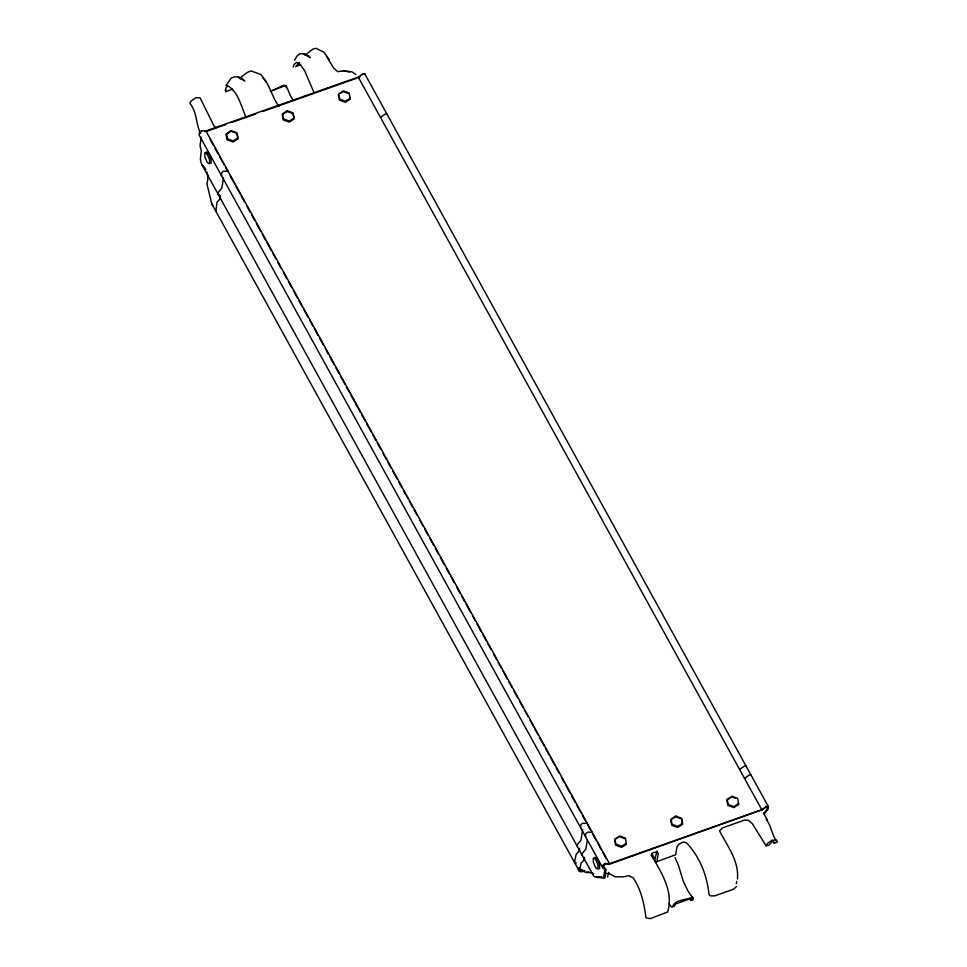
<?xml version="1.0" encoding="UTF-8"?>
<svg xmlns="http://www.w3.org/2000/svg" width="967" height="967" viewBox="0 0 967 967"><rect width="100%" height="100%" fill="white"/><g stroke="black" fill="none" stroke-linecap="round" stroke-linejoin="round"><path stroke-width="1.45" d="M232.66 89.133L225.794 91.684L225.843 88.215L227.632 85.712C238.378 92.07 240.988 105.923 245.727 116.572M286.184 87.719C286.703 80.273 273.576 92.421 270.494 90.705M201.39 137.205L200.145 144.615A4.811 1.45 70.5 0 0 200.447 147.54L201.317 150.973L200.423 158.467A14.904 13.635 -65.3 0 0 202.163 165.224L593.581 875.921A14.904 4.013 -14.4 0 0 596.24 877.142L602.767 878.036A4.811 1.45 70.5 0 0 603.686 877.299L604.834 869.623L602.659 867.713L199.117 135.017L199.407 132.866A2.405 1.1 -28.8 0 1 201.777 130.799L205.935 130.956L358.261 77.082L363 73.782A2.405 1.1 -28.8 0 1 364.934 74.314M602.659 867.713L602.937 865.562A2.405 1.1 -28.8 0 1 605.318 863.495L609.476 863.652L761.803 809.778L766.529 806.466A2.405 1.1 -28.8 0 1 768.475 807.01L768.028 809.222L764.704 813.392M223.595 177.529L221.806 188.166L218.772 191.78A7.591 3.469 -28.8 0 0 218.3 194.536A9.44 4.315 -28.8 0 1 217.043 202.091L215.859 211.072M582.714 829.589L580.937 840.226L577.891 843.84A7.591 3.469 -28.8 0 0 577.432 846.596M584.817 870.663L581.36 871.883L579.426 871.352L581.082 863.072A9.44 4.315 -28.8 0 0 584.479 857.294M587.404 839.827L585.845 849.135L582.811 852.749A7.591 3.469 -28.8 0 0 582.339 855.517M603.855 877.661A4.811 1.45 70.5 0 0 604.762 876.924L606.019 869.406L603.71 867.024L604.448 864.558A2.72 1.245 -28.8 0 1 606.696 863.724L608.328 864.486L609.476 863.652L205.935 130.956L204.799 131.79M656.883 850.996L655.094 859.143L651.625 853.377M609.367 864.305L761.803 809.778L358.261 77.082L358.153 77.723L360.135 76.417M736.238 883.741L736.842 881.372M604.677 877.939L605.91 873.419L608.823 873.479L615.205 876.827L623.546 876.839L628.84 875.691L633.167 877.831C641.194 889.628 644.191 903.794 645.92 917.731L650.187 918.65L667.629 912.062C674.011 891.453 661.029 872.222 651.359 855.021L652.918 852.737L656.871 851.903L658.261 853.486L656.944 861.343L655.831 862.032L651.335 855.106M607.554 876.924L608.787 872.403M673.939 906.55L675.824 903.879L690.583 898.657L691.997 899.225L691.574 900.313L690.547 900.313L689.266 899.02M293.11 67.098L294.125 64.487L296.47 62.372L299.927 64.173L304.714 70.869L313.671 91.805M763.64 813.658L767.085 809.234L767.133 807.022A2.72 1.245 -28.8 0 0 764.897 807.771L761.694 810.419M294.5 60.292L296.76 56.376L299.794 53.668L303.662 53.789L308.437 55.832M225.952 85.555L231.246 78.025L234.703 76.804L237.991 76.913L242.379 78.545L239.816 78.75M766.045 845.75L767.605 843.309L772.162 840.105L776.308 840.226L777.202 841.81L774.398 843.345L773.503 841.774L772.041 841.761L768.644 845.388L766.045 845.75L752.266 823.594L748.277 820.209L744.336 820.173L722.458 827.909L719.557 830.895C727.305 846.101 739.151 860.92 737.446 879.015M736.467 886.594L733.457 889.241L714.698 895.877L710.201 895.877L709.004 894.439C707.155 875.401 699.624 856.52 686.304 842.656L683.149 842.039L679.003 844.07L676.973 846.874L675.655 854.731L655.831 862.032M360.981 75.402L361.356 75.075A2.72 1.245 -28.8 0 1 362.891 74.423M299.468 62.492L295.66 66.602L300.64 64.837M239.635 78.109L247.757 72.187L251.202 70.966L261.005 74.544L266.433 82.135M305.064 55.071L313.296 48.882L316.016 48.35L323.945 52.206L329.396 59.845M230.992 131.282L226.06 134.449L227.1 139.816L233.071 142.004L238.003 138.837L236.963 133.47M340.807 93.146L343.273 91.563L349.244 93.751M350.175 98.163L345.449 101.209L339.719 99.105L338.728 93.956L343.454 90.922L349.184 93.025L350.284 99.117L345.352 102.284L339.381 100.097L338.341 94.742M618.239 837.41L614.529 839.791L615.568 845.158L621.551 847.346L626.483 844.167L625.383 838.075L619.654 835.971L614.927 839.018L615.919 844.155L621.648 846.258L626.374 843.212M675.607 816.764L670.675 819.931L671.714 825.298L677.686 827.486L682.617 824.319L681.578 818.952M730.508 797.702L726.809 800.084L727.849 805.438L733.82 807.626L738.752 804.459L737.652 798.355L731.934 796.264L727.196 799.298L728.199 804.447L733.917 806.551L738.655 803.504M579.064 867.713L578.157 869.055L586.316 872.572A17.261 4.642 -14.4 0 1 593.581 873.805M380.466 117.394L385.204 114.094A2.405 1.1 -28.8 0 1 387.138 114.626M739.598 769.454L744.324 766.154A2.405 1.1 -28.8 0 1 746.27 766.686M744.505 778.375L749.244 775.075A2.405 1.1 -28.8 0 1 751.178 775.607M270.204 91.091L282.291 86.825M207.252 131.101L225.758 124.562M231.451 122.543L255.651 113.985M262.77 111.471L356.726 78.23M283.633 86.353L284.806 86.486M228.139 171.28L223.981 171.123A2.405 1.1 -28.8 0 0 221.612 173.178L221.479 175.571M587.271 823.34L583.113 823.183A2.405 1.1 -28.8 0 0 580.732 825.238L580.611 827.631M592.179 832.249L588.021 832.091A2.405 1.1 -28.8 0 0 585.651 834.158L585.519 836.552M355.989 74.568L351.698 71.763L343.031 70.857L337.773 71.691L333.688 68.161L326.483 56.171M576.453 862.975L574.507 862.431L576.175 854.151A9.44 4.315 -28.8 0 0 579.571 848.385M581.469 871.231L580.502 870.965M691.985 899.806L693.013 899.806L693.412 898.548L688.129 891.356L683.306 881.36L678.641 865.924L675.075 857.596M586.643 872.077L589.241 872.222M601.752 876.936L596.409 876.573M343.031 70.857L349.788 71.945M232.189 131.717L235.767 133.035M731.741 796.905L735.319 798.222M676.803 817.2L680.381 818.517M619.472 836.624L625.444 838.812M579.233 868.668L582.944 870.373M693.073 897.775L691.961 897.255C686.062 900.41 674.603 899.189 672.5 907.058L671.461 907.07L668.789 903.42M206.152 151.952L208.534 153.161L211.011 158.914L211.108 163.471M594.62 857.294L597.014 858.503L599.492 864.256L599.588 868.813M215.967 127.777L213.997 125.903L200.072 97.788L196.083 97.594L191.357 100.858L189.798 103.3C197.195 111.991 195.624 123.631 200.568 133.325M278.98 106.297C272.162 97.727 270.385 85.688 262.746 77.396M766.166 819.254C771.461 825.927 771.63 835.113 777.202 841.81M293.352 100.447L290.414 95.806L286.123 85.471M206.926 172.138A17.261 15.786 -65.3 0 1 206.902 183.67L211.737 203.759L212.945 205.778M364.752 73.77L768.294 806.454M773.044 840.903L774.398 843.345M210.129 139.417L213.115 144.832M215.133 148.519L218.204 154.091M219.666 156.739L224.042 164.668M225.492 167.315L228.031 171.921M230.219 175.885L234.582 183.827M236.045 186.462L239.683 193.074M241.134 195.721L244.433 201.704M246.96 206.297L250.26 212.281M251.71 214.928L254.974 220.839M256.424 223.486L260.8 231.415M262.25 234.062L265.55 240.058M267.013 242.705L271.376 250.634M272.839 253.281L276.079 259.168M277.94 262.541L281.179 268.427M283.766 273.117L287.006 279.004M288.456 281.651L291.78 287.67M293.231 290.318L297.606 298.247M299.057 300.894L302.296 306.769M303.747 309.404L308.122 317.345M309.573 319.98L312.897 326.024M314.36 328.671L317.998 335.283M319.461 337.93L323.413 345.098M325.287 348.507L328.502 354.357M329.965 356.992L334.328 364.934M335.791 367.569L339.127 373.637M340.577 376.284L344.953 384.213M346.404 386.86L349.619 392.687M351.081 395.334L354.72 401.946M355.88 404.049L360.546 412.522M361.996 415.169L365.345 421.249M366.807 423.897L371.171 431.826M372.633 434.473L375.825 440.275M377.287 442.922L380.647 449.026M383.113 453.499L386.474 459.603M387.924 462.25L391.115 468.04M393.025 471.509L396.941 478.617M398.851 482.086L402.042 487.876M403.493 490.511L407.869 498.452M409.319 501.087L412.691 507.216M414.154 509.863L417.333 515.629M419.98 520.439L423.159 526.205M424.61 528.852L428.248 535.464M429.445 537.628L433.82 545.569M435.271 548.216L438.45 553.97M440.372 557.476L444.264 564.547M446.198 568.052L449.365 573.794M450.827 576.441L454.212 582.593M456.642 587.017L460.038 593.182M461.501 595.829L464.656 601.559M466.106 604.206L470.482 612.135M472.428 615.665L475.583 621.382M476.791 623.594L481.397 631.959M482.618 634.183L486.268 640.795M487.719 643.442L490.861 649.147M493.545 654.018L496.687 659.724M498.15 662.371L501.559 668.56M503.021 671.207L507.385 679.148M508.847 681.795L511.978 687.489M513.948 691.042L517.804 698.065M519.775 701.631L522.905 707.312M524.356 709.959L527.777 716.172M530.182 720.536L533.615 726.761M535.065 729.396L538.196 735.077M539.646 737.724L544.022 745.654M545.473 748.301L549.111 754.901M550.368 757.173L554.937 765.477M556.194 767.762L559.301 773.407M561.295 777.009L564.402 782.666M565.864 785.313L570.228 793.242M571.678 795.889L575.123 802.139M576.586 804.786L580.962 812.727M582.412 815.362L585.519 821.007M587.513 824.621L590.607 830.254M592.892 834.388L596.47 840.891M597.715 843.139L601.353 849.751M602.804 852.398L606.502 859.095M211.737 203.759L579.426 871.352M763.604 813.174L767.46 820.209M225.263 90.016L225.794 91.684M200.906 131.863A2.72 1.245 -28.8 0 1 201.668 131.452M202.163 165.224A17.261 15.786 -65.3 0 1 205.802 169.612M231.186 130.63L226.447 133.676L227.45 138.813L233.18 140.916L237.906 137.87L236.903 132.733L231.186 130.63M287.32 110.782L282.594 113.816L283.585 118.965L289.314 121.056L294.041 118.022L293.049 112.873L287.32 110.782M287.126 111.423L282.195 114.59L283.234 119.956L289.206 122.144L294.137 118.977L293.098 113.61L287.126 111.423M675.788 816.112L671.062 819.158L672.053 824.307L677.782 826.398L682.521 823.364L681.517 818.215L675.788 816.112M308.388 56.026L303.662 53.789L310.31 57.694L308.388 56.026M242.85 79.294L237.991 76.913L244.772 80.95L242.85 79.294M207.095 153.862L204.811 152.701L204.907 157.065L207.289 162.589L209.573 163.749L209.476 159.386L207.095 153.862M595.575 859.204L593.291 858.043L593.375 862.407L595.757 867.931L598.041 869.091L597.957 864.716L595.575 859.204"/></g></svg>
